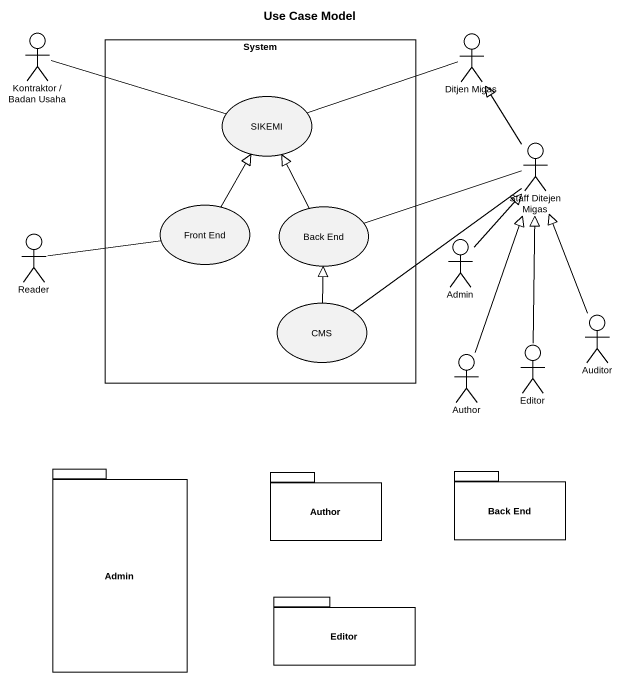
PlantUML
@startuml
title Use Case Model
actor "Kontraktor / Badan Usaha" as Kontraktor_Badan_Usaha
rectangle System {
  usecase SIKEMI
  usecase "Front End" as Front_End
  usecase "Back End" as Back_End
  usecase CMS
}
actor "Ditjen Migas" as Ditjen_Migas
actor "Staff Ditejen Migas" as Staff_Ditejen_Migas
actor Reader
actor Admin
actor Auditor
actor Author
actor Editor
package "Admin" as Admin_2 {
}
package "Author" as Author_2 {
}
package "Back End" as Back_End_2 {
}
package "Editor" as Editor_2 {
}
Kontraktor_Badan_Usaha -right- SIKEMI
SIKEMI -right- Ditjen_Migas
Staff_Ditejen_Migas -up-|> Ditjen_Migas
Staff_Ditejen_Migas -left- Back_End
Staff_Ditejen_Migas -- CMS
Front_End -up-|> SIKEMI
Back_End -up-|> SIKEMI
Reader -right- Front_End
Admin -up-|> Staff_Ditejen_Migas
CMS -up-|> Back_End
Auditor -up-|> Staff_Ditejen_Migas
Author -up-|> Staff_Ditejen_Migas
Editor -up-|> Staff_Ditejen_Migas
@enduml
